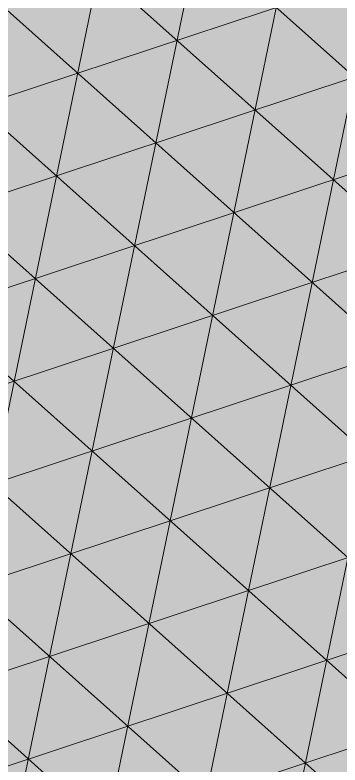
# Model space of a CAD drawing. Header units: metres. Extents: x 678805 to 1359287, y 2747329 to 5497370.
# Drawn here: x 679883.912 to 679884.765, y 2748652.271 to 2748654.238 of the extents above; entities that cross this region are included whole.
import ezdxf

# ---------------------------------------------------------------- set-up
doc = ezdxf.new("R2010")
doc.units = ezdxf.units.M
doc.layers.add('00_XREF_MON_HSC_PAVEMENT', color=7, linetype='Continuous')
doc.layers.add('XREF_MON_HSC_PAVEMENT$0$03-TR-Pavement_05_Precast irregular Concrete Blocks_Open Joint', color=7, linetype='Continuous', lineweight=5, true_color=0x82ae7e)
doc.layers.add('XREF_MON_HSC_PAVEMENT$0$03-TR-Pavement_07_Precast irregular Concrete Blocks', color=7, linetype='Continuous', lineweight=5, true_color=0xb3b3b3)

# ---------------------------------------------------------------- blocks, each defined once
blk = doc.blocks.new('XREF_MON_HSC_PAVEMENT')
at = {"layer": 'XREF_MON_HSC_PAVEMENT$0$03-TR-Pavement_05_Precast irregular Concrete Blocks_Open Joint'}
h = blk.add_hatch(dxfattribs=at)
h.set_pattern_fill('SWAMP', color=256, scale=0.01)
h.set_pattern_definition([(0, (0, 0), (0.127, 0.219970452362), [0.03175, -0.22225]), (90, (0.015875, 0), (-0.127, 0.219970452362), [0.015875, -0.424065904724]), (90, (0.01984375, 0), (-0.127, 0.219970452362), [0.0127, -0.427240904724]), (90, (0.01190625, 0), (-0.127, 0.219970452362), [0.0127, -0.427240904724]), (59.99999999999999, (0.0238125, 0), (-0.1269999998274466, 0.2199704524616237), [0.01016, -0.24384]), (120, (0.0079375, 0), (-0.2539999998274466, 9.962377589545213e-11), [0.01016, -0.24384])])
h.paths.add_polyline_path([(679859.1736075989, 2748650.112794552), (679870.7641582047, 2748631.529695605), (679892.2662281827, 2748641.761377243), (679884.3377472018, 2748658.423227134)])
at = {"layer": 'XREF_MON_HSC_PAVEMENT$0$03-TR-Pavement_07_Precast irregular Concrete Blocks', "linetype": 'Continuous'}
h = blk.add_hatch(dxfattribs=at)
h.set_pattern_fill('NET3', color=256, scale=0.075, angle=78.3)
h.set_pattern_definition([(78.3, (679859.1790499991, 2748650.114591902), (-0.2331774317793079, 0.04828872470676953), []), (138.3, (679859.1790499991, 2748650.114591902), (-0.1584079782020697, -0.1777932171567088), []), (198.3, (679859.1790499991, 2748650.114591902), (0.07476945357723823, -0.2260819418634784), [])])
h.paths.add_polyline_path([(679890.6371556517, 2748657.342844426), (679920.741844742, 2748667.285371205), (679924.2530223433, 2748656.64994519), (679938.8734504285, 2748663.617619418), (679932.6085180747, 2748673.736520523), (679919.9871595924, 2748669.569707189), (679919.80053409, 2748670.134812573), (679859.1738532959, 2748650.112875693), (679870.7641582038, 2748631.529695605), (679895.3042574044, 2748643.207013012)])
h = blk.add_hatch(dxfattribs=at)
h.set_pattern_fill('NET3', color=256, scale=0.075, angle=78.3)
h.set_pattern_definition([(78.3, (679859.0115092469, 2748650.373317899), (-0.2331774317793079, 0.04828872470676953), []), (138.3, (679859.0115092469, 2748650.373317899), (-0.1584079782020697, -0.1777932171567088), []), (198.3, (679859.0115092469, 2748650.373317899), (0.07476945357723823, -0.2260819418634784), [])])
edge = h.paths.add_edge_path()
edge.add_line((679859.008168256, 2748650.374094537), (679889.8896236456, 2748660.568603084))
edge.add_line((679889.8896236456, 2748660.568603084), (679885.9133345264, 2748672.608293831))
edge.add_line((679885.9133345264, 2748672.608293831), (679859.0051198624, 2748650.37898199))

msp = doc.modelspace()

# ---------------------------------------------------------------- block references
at = {"layer": '00_XREF_MON_HSC_PAVEMENT'}
msp.add_blockref('XREF_MON_HSC_PAVEMENT', (0, 0), dxfattribs=at)

doc.saveas('drawing.dxf')
